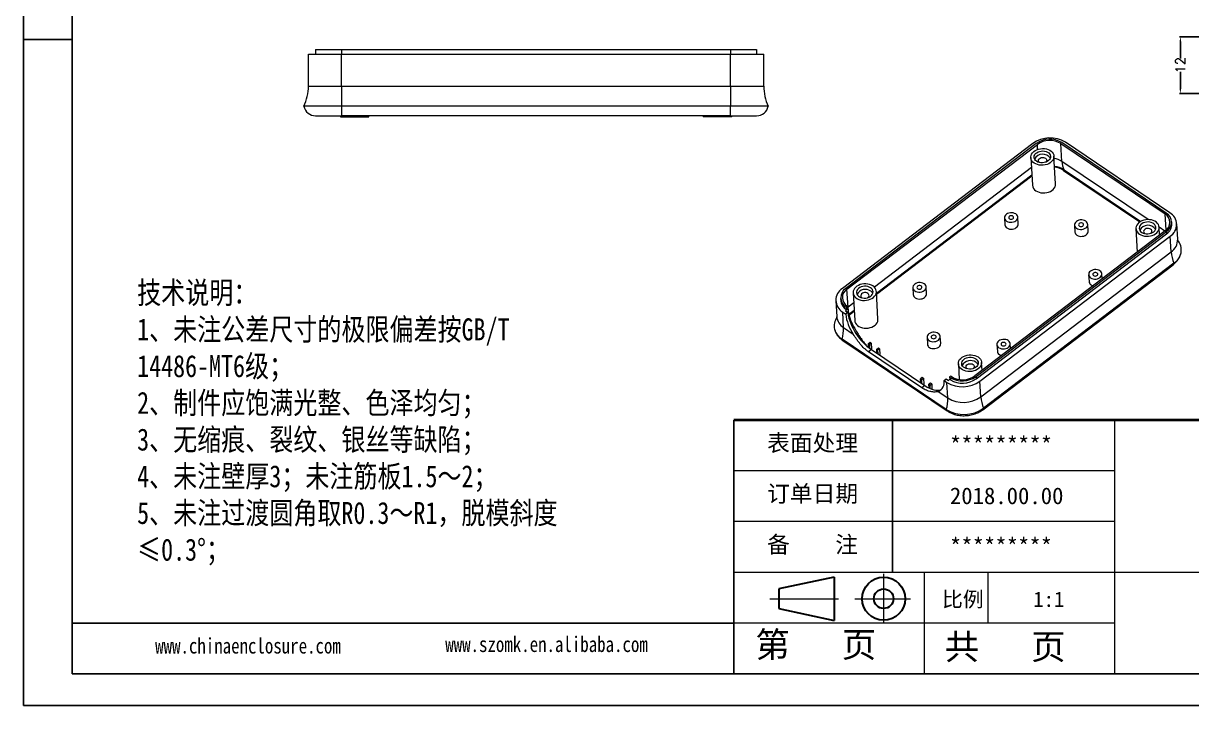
# Model space of a CAD drawing. Header units: inches. Extents: x 1309 to 2377, y 1126 to 1407.
# Drawn here: x 1308.7 to 1555, y 1125.7 to 1269.5 of the extents above; entities that cross this region are included whole.
import ezdxf

# ---------------------------------------------------------------- set-up
doc = ezdxf.new("R2010")
doc.units = ezdxf.units.IN
doc.header["$LTSCALE"] = 15
doc.linetypes.add('CENTER2', pattern=[28.575, 19.05, -3.175, 3.175, -3.175])
doc.layers.add('文字', color=81, linetype='Continuous')
for name, color, linetype, lineweight in [('粗实线', 7, 'Continuous', 30), ('细实线', 3, 'Continuous', 9), ('细点划线', 2, 'CENTER2', 9)]:
    doc.layers.add(name, color=color, linetype=linetype, lineweight=lineweight)
doc.styles.get("Standard").update_dxf_attribs({"font": 'txt', "bigfont": 'gbcbig.shx'})
doc.styles.add('宋体', font='', dxfattribs={"width": 0.8, "height": 3.5})
doc.styles.get('宋体').set_extended_font_data('SimSun')
doc.dimstyles.new('2.5', dxfattribs={"dimtxt": 2, "dimasz": 1, "dimexe": 0.18, "dimexo": 0.0625, "dimgap": 0.09, "dimtad": 0, "dimdsep": 46, "dimtxsty": 'Standard', "dimcen": 1, "dimclrd": 3, "dimclre": 3, "dimadec": 0, "dimazin": 2, "dimtfac": 1, "dimtofl": 0, "dimtmove": 0, "dimatfit": 3, "dimfxl": 0, "dimtolj": 1, "dimtzin": 0, "dimarcsym": 0})

# ---------------------------------------------------------------- blocks, each defined once
blk = doc.blocks.new('*D102')
at = {"color": 3, "lineweight": -2, "transparency": 16777216}
for p, q in [((1566.47, 1266.72), (1552.45, 1266.72)), ((1552.63, 1265.72), (1552.63, 1262.14)), ((1552.63, 1255.72), (1552.63, 1259.29)), ((1565.73, 1254.72), (1552.45, 1254.72))]:
    blk.add_line(p, q, dxfattribs=at)
at = {"color": 3, "transparency": 16777216}
for points in [[(1552.46, 1265.72), (1552.79, 1265.72), (1552.63, 1266.72)], [(1552.46, 1255.72), (1552.79, 1255.72), (1552.63, 1254.72)]]:
    blk.add_solid(points, dxfattribs=at)
at = {"layer": 'Defpoints', "color": 0, "transparency": 16777216}
for p in [(1552.63, 1266.72), (1566.53, 1266.72), (1565.8, 1254.72)]:
    blk.add_point(p, dxfattribs=at)
at = {"color": 0, "transparency": 16777216, "insert": (1552.63, 1260.72), "char_height": 2, "attachment_point": 5, "rotation": 90}
blk.add_mtext('\\A1;12', dxfattribs=at)

msp = doc.modelspace()

# ---------------------------------------------------------------- linework, layer by layer
for p, q in [((1308.68, 1406.578), (1308.68, 1125.657)), ((1318.961, 1399.889), (1318.961, 1132.345)), ((1318.961, 1266.117), (1308.68, 1266.117)), ((1308.68, 1255.713), (1308.68, 1125.657)), ((1458.505, 1132.345), (1458.505, 1185.854)), ((1491.948, 1153.749), (1491.948, 1185.854)), ((1458.505, 1143.047), (1318.961, 1143.047)), ((1318.961, 1132.345), (1699.295, 1132.345)), ((1308.68, 1125.657), (1705.984, 1125.657)), ((1308.68, 1125.657), (1492.617, 1125.657))]:
    msp.add_line(p, q)
at = {"color": 7, "linetype": 'Continuous', "lineweight": 15}
for p, q in [((1370.283, 1264.049), (1370.283, 1263.049)), ((1370.283, 1264.049), (1375.783, 1264.049)), ((1375.783, 1264.049), (1375.783, 1263.049)), ((1375.783, 1264.049), (1457.783, 1264.049)), ((1457.783, 1264.049), (1457.783, 1263.049)), ((1457.783, 1264.049), (1463.283, 1264.049)), ((1463.283, 1264.049), (1463.283, 1263.049)), ((1368.783, 1263.049), (1375.783, 1263.049)), ((1368.783, 1256.302), (1368.783, 1263.049)), ((1375.783, 1256.302), (1375.783, 1263.049)), ((1375.783, 1263.049), (1457.783, 1263.049)), ((1457.783, 1263.049), (1464.783, 1263.049)), ((1457.783, 1256.302), (1457.783, 1263.049)), ((1464.783, 1256.302), (1464.783, 1263.049)), ((1368.783, 1256.302), (1375.783, 1256.302)), ((1375.783, 1256.302), (1375.783, 1252.049)), ((1375.783, 1256.302), (1457.783, 1256.302)), ((1457.783, 1256.302), (1457.783, 1252.049)), ((1457.783, 1256.302), (1464.783, 1256.302)), ((1375.783, 1252.049), (1367.834, 1252.049)), ((1457.783, 1252.049), (1375.783, 1252.049)), ((1375.783, 1252.049), (1375.783, 1250.049)), ((1465.732, 1252.049), (1457.783, 1252.049)), ((1457.783, 1250.049), (1457.783, 1252.049)), ((1370.283, 1250.049), (1375.783, 1250.049)), ((1375.533, 1250.049), (1375.533, 1249.849)), ((1375.533, 1249.849), (1381.533, 1249.849)), ((1457.783, 1250.049), (1375.783, 1250.049)), ((1381.533, 1249.849), (1381.533, 1250.049)), ((1452.033, 1250.049), (1452.033, 1249.849)), ((1458.033, 1249.849), (1452.033, 1249.849)), ((1457.783, 1250.049), (1463.283, 1250.049)), ((1458.033, 1249.849), (1458.033, 1250.049)), ((1521.502, 1244.201), (1481.364, 1213.631)), ((1522.223, 1244.182), (1482.084, 1213.612)), ((1482.334, 1213.444), (1522.473, 1244.014)), ((1527.418, 1244.191), (1549.399, 1229.346)), ((1527.64, 1240.418), (1527.418, 1244.191)), ((1549.644, 1229.532), (1527.663, 1244.377)), ((1550.407, 1229.604), (1528.426, 1244.449)), ((1526.314, 1235.668), (1525.971, 1241.512)), ((1521.079, 1241.225), (1521.423, 1235.381)), ((1488.545, 1212.644), (1521.293, 1237.585)), ((1528.128, 1238.661), (1544.259, 1227.767)), ((1515.552, 1228.505), (1515.638, 1227.044)), ((1518.433, 1227.209), (1518.347, 1228.67)), ((1530.293, 1226.991), (1530.379, 1225.529)), ((1533.174, 1225.694), (1533.089, 1227.155)), ((1550.824, 1227.221), (1550.795, 1227.708)), ((1552.065, 1223.996), (1551.872, 1227.282)), ((1549.45, 1225.795), (1509.311, 1195.225)), ((1509.561, 1195.056), (1549.7, 1225.626)), ((1509.59, 1194.569), (1549.728, 1225.139)), ((1510.339, 1194.063), (1550.478, 1224.633)), ((1543.26, 1226.246), (1543.55, 1221.302)), ((1545.137, 1225.193), (1545.153, 1225.182)), ((1548.248, 1224.88), (1548.151, 1226.533)), ((1548.237, 1225.081), (1548.383, 1224.982)), ((1549.7, 1225.626), (1549.728, 1225.139)), ((1550.671, 1221.347), (1550.478, 1224.633)), ((1510.532, 1190.777), (1550.671, 1221.347)), ((1510.95, 1188.063), (1551.089, 1218.633)), ((1551.267, 1218.956), (1511.128, 1188.386)), ((1533.287, 1216.528), (1533.373, 1215.067)), ((1536.143, 1215.66), (1536.082, 1216.693)), ((1482.556, 1209.671), (1482.334, 1213.444)), ((1483.633, 1212.706), (1483.976, 1206.861)), ((1488.868, 1207.149), (1488.524, 1212.993)), ((1496.217, 1213.78), (1496.303, 1212.319)), ((1499.098, 1212.483), (1499.012, 1213.944)), ((1479.969, 1210.982), (1480.162, 1207.696)), ((1480.989, 1211.531), (1481.017, 1211.044)), ((1482.14, 1209.706), (1482.289, 1209.606)), ((1482.14, 1209.706), (1482.168, 1209.219)), ((1482.289, 1209.606), (1482.533, 1209.792)), ((1482.289, 1209.606), (1482.317, 1209.119)), ((1482.533, 1209.792), (1482.385, 1209.893)), ((1482.533, 1209.792), (1482.591, 1208.818)), ((1485.51, 1211.653), (1485.526, 1211.642)), ((1481.434, 1208.66), (1482.059, 1208.238)), ((1481.627, 1205.374), (1481.434, 1208.66)), ((1482.317, 1209.119), (1482.023, 1208.895)), ((1482.023, 1208.895), (1482.499, 1208.574)), ((1482.499, 1208.574), (1482.059, 1208.238)), ((1482.168, 1209.219), (1482.317, 1209.119)), ((1482.591, 1208.818), (1482.378, 1208.656)), ((1482.711, 1208.2), (1483.847, 1209.065)), ((1481.627, 1205.374), (1483.657, 1204.004)), ((1503.266, 1188.104), (1481.284, 1202.949)), ((1481.49, 1202.655), (1503.471, 1187.811)), ((1486.881, 1202.023), (1487.202, 1202.267)), ((1487.451, 1202.098), (1487.131, 1201.854)), ((1487.202, 1202.267), (1487.451, 1202.098)), ((1487.451, 1202.098), (1487.523, 1200.881)), ((1499.21, 1203.318), (1499.296, 1201.856)), ((1502.092, 1202.021), (1502.006, 1203.482)), ((1486.931, 1201.172), (1486.881, 1202.023)), ((1487.131, 1201.854), (1486.881, 1202.023)), ((1487.517, 1200.742), (1486.887, 1200.263)), ((1498.128, 1192.671), (1486.887, 1200.263)), ((1487.182, 1200.979), (1487.131, 1201.854)), ((1487.523, 1200.881), (1487.424, 1200.806)), ((1487.517, 1200.742), (1498.757, 1193.151)), ((1488.606, 1200.824), (1488.95, 1201.086)), ((1488.606, 1200.824), (1488.856, 1200.656)), ((1488.657, 1199.973), (1488.606, 1200.824)), ((1489.2, 1200.917), (1488.856, 1200.656)), ((1488.906, 1199.804), (1488.856, 1200.656)), ((1488.95, 1201.086), (1489.2, 1200.917)), ((1489.271, 1199.7), (1489.172, 1199.624)), ((1489.2, 1200.917), (1489.271, 1199.7)), ((1513.952, 1201.803), (1514.038, 1200.342)), ((1516.808, 1200.935), (1516.747, 1201.967)), ((1505.813, 1197.726), (1506.006, 1194.445)), ((1510.802, 1196.361), (1510.705, 1198.014)), ((1498.192, 1194.845), (1497.849, 1194.583)), ((1498.098, 1194.414), (1498.442, 1194.676)), ((1498.442, 1194.676), (1498.192, 1194.845)), ((1498.442, 1194.676), (1498.514, 1193.458)), ((1504.217, 1195.148), (1503.972, 1194.962)), ((1503.972, 1194.962), (1504.121, 1194.862)), ((1503.972, 1194.962), (1504.001, 1194.475)), ((1504.121, 1194.862), (1504.15, 1194.375)), ((1504.366, 1195.048), (1504.217, 1195.148)), ((1509.561, 1195.056), (1509.59, 1194.569)), ((1498.098, 1194.414), (1497.849, 1194.583)), ((1497.899, 1193.731), (1497.849, 1194.583)), ((1498.148, 1193.562), (1498.098, 1194.414)), ((1498.757, 1193.151), (1498.128, 1192.671)), ((1498.414, 1193.383), (1498.514, 1193.458)), ((1499.941, 1193.664), (1499.609, 1193.411)), ((1499.859, 1193.242), (1499.609, 1193.411)), ((1499.655, 1192.626), (1499.609, 1193.411)), ((1499.859, 1193.242), (1500.191, 1193.495)), ((1499.902, 1192.511), (1499.859, 1193.242)), ((1500.191, 1193.495), (1499.941, 1193.664)), ((1500.191, 1193.495), (1500.257, 1192.371)), ((1502.791, 1194.237), (1503.232, 1194.573)), ((1502.791, 1194.237), (1503.415, 1193.815)), ((1503.232, 1194.573), (1503.707, 1194.251)), ((1503.609, 1190.529), (1503.415, 1193.815)), ((1504.001, 1194.475), (1503.707, 1194.251)), ((1504.001, 1194.475), (1504.15, 1194.375)), ((1510.532, 1190.777), (1510.339, 1194.063)), ((1501.579, 1191.9), (1503.609, 1190.529))]:
    msp.add_line(p, q, dxfattribs=at)
at = {"color": 8, "linetype": 'Continuous', "lineweight": 15}
for p, q in [((1522.535, 1242.949), (1522.473, 1244.014)), ((1521.204, 1239.105), (1488.103, 1213.896)), ((1545.806, 1228.149), (1527.64, 1240.418)), ((1488.557, 1212.436), (1521.305, 1237.377)), ((1528.006, 1238.533), (1544.095, 1227.668)), ((1549.601, 1225.917), (1549.399, 1229.346)), ((1549.376, 1225.739), (1548.149, 1226.567)), ((1483.757, 1210.586), (1482.556, 1209.671)), ((1482.756, 1208.018), (1483.859, 1208.858))]:
    msp.add_line(p, q, dxfattribs=at)
at = {"color": 7, "linetype": 'Continuous', "lineweight": 15, "flags": 128}
for points in [[(1521.812, 1240.064), (1521.541, 1240.282), (1521.327, 1240.532), (1521.176, 1240.806), (1521.093, 1241.095), (1521.08, 1241.393), (1521.138, 1241.69), (1521.264, 1241.978), (1521.455, 1242.248), (1521.705, 1242.493), (1522.008, 1242.706), (1522.355, 1242.88), (1522.735, 1243.011), (1523.138, 1243.094), (1523.552, 1243.128), (1523.965, 1243.111), (1524.366, 1243.044), (1524.742, 1242.929), (1525.084, 1242.769), (1525.38, 1242.569), (1525.623, 1242.334), (1525.806, 1242.071), (1525.923, 1241.789), (1525.972, 1241.494), (1525.949, 1241.195), (1525.858, 1240.902), (1525.698, 1240.622), (1525.477, 1240.363), (1525.199, 1240.134), (1524.873, 1239.94), (1524.509, 1239.787), (1524.116, 1239.679), (1523.706, 1239.62), (1523.29, 1239.612), (1522.882, 1239.654), (1522.492, 1239.745), (1522.132, 1239.883), (1521.812, 1240.064)], [(1522.301, 1240.437), (1522.075, 1240.626), (1521.908, 1240.845), (1521.807, 1241.086), (1521.777, 1241.338), (1521.818, 1241.592), (1521.929, 1241.836), (1522.105, 1242.061), (1522.34, 1242.258), (1522.623, 1242.419), (1522.943, 1242.536), (1523.286, 1242.606), (1523.64, 1242.625), (1523.989, 1242.593), (1524.319, 1242.511), (1524.616, 1242.381), (1524.869, 1242.211), (1525.066, 1242.006), (1525.201, 1241.774), (1525.267, 1241.527), (1525.262, 1241.272), (1525.185, 1241.022), (1525.041, 1240.786), (1524.834, 1240.574), (1524.574, 1240.394), (1524.271, 1240.254), (1523.937, 1240.16), (1523.587, 1240.115), (1523.234, 1240.122), (1522.893, 1240.18), (1522.578, 1240.286), (1522.301, 1240.437)], [(1522.973, 1240.161), (1522.956, 1240.172), (1522.805, 1240.31), (1522.715, 1240.474), (1522.695, 1240.652), (1522.746, 1240.828), (1522.863, 1240.989), (1523.037, 1241.122), (1523.254, 1241.215), (1523.497, 1241.262), (1523.745, 1241.258), (1523.979, 1241.204), (1524.18, 1241.104), (1524.331, 1240.967), (1524.42, 1240.802), (1524.44, 1240.625), (1524.39, 1240.448), (1524.273, 1240.287), (1524.215, 1240.234)], [(1522.155, 1234.22), (1522.475, 1234.039), (1522.835, 1233.901), (1523.225, 1233.81), (1523.634, 1233.767), (1524.049, 1233.776), (1524.459, 1233.835), (1524.852, 1233.942), (1525.217, 1234.095), (1525.543, 1234.289), (1525.82, 1234.519), (1526.042, 1234.778), (1526.201, 1235.058), (1526.293, 1235.351), (1526.315, 1235.649), (1526.314, 1235.668)], [(1515.971, 1227.842), (1516.218, 1227.71), (1516.501, 1227.623), (1516.807, 1227.584), (1517.12, 1227.595), (1517.425, 1227.656), (1517.706, 1227.764), (1517.949, 1227.913), (1518.142, 1228.096), (1518.275, 1228.303), (1518.341, 1228.525), (1518.338, 1228.75), (1518.265, 1228.967), (1518.126, 1229.164), (1517.929, 1229.333), (1517.682, 1229.465), (1517.398, 1229.552), (1517.092, 1229.591), (1516.779, 1229.58), (1516.474, 1229.519), (1516.193, 1229.411), (1515.951, 1229.262), (1515.758, 1229.079), (1515.625, 1228.872), (1515.558, 1228.65), (1515.561, 1228.425), (1515.634, 1228.209), (1515.773, 1228.011), (1515.971, 1227.842)], [(1516.057, 1226.381), (1516.303, 1226.249), (1516.587, 1226.162), (1516.893, 1226.123), (1517.206, 1226.134), (1517.511, 1226.195), (1517.792, 1226.303), (1518.035, 1226.452), (1518.227, 1226.635), (1518.36, 1226.842), (1518.427, 1227.064), (1518.433, 1227.209)], [(1516.583, 1228.308), (1516.743, 1228.235), (1516.931, 1228.21), (1517.121, 1228.236), (1517.289, 1228.31), (1517.411, 1228.421), (1517.47, 1228.554), (1517.459, 1228.692), (1517.379, 1228.816), (1517.242, 1228.909), (1517.065, 1228.958), (1516.872, 1228.958), (1516.69, 1228.907), (1516.543, 1228.814), (1516.451, 1228.689), (1516.426, 1228.551), (1516.472, 1228.418), (1516.583, 1228.308)], [(1530.712, 1226.327), (1530.959, 1226.196), (1531.243, 1226.108), (1531.549, 1226.069), (1531.862, 1226.08), (1532.166, 1226.141), (1532.447, 1226.249), (1532.69, 1226.398), (1532.883, 1226.581), (1533.016, 1226.788), (1533.083, 1227.01), (1533.079, 1227.235), (1533.007, 1227.452), (1532.868, 1227.649), (1532.67, 1227.818), (1532.423, 1227.95), (1532.14, 1228.037), (1531.834, 1228.076), (1531.52, 1228.065), (1531.216, 1228.004), (1530.935, 1227.896), (1530.692, 1227.747), (1530.499, 1227.565), (1530.366, 1227.357), (1530.299, 1227.135), (1530.303, 1226.91), (1530.376, 1226.694), (1530.514, 1226.496), (1530.712, 1226.327)], [(1531.324, 1226.793), (1531.484, 1226.721), (1531.672, 1226.696), (1531.863, 1226.722), (1532.03, 1226.795), (1532.152, 1226.906), (1532.211, 1227.039), (1532.2, 1227.177), (1532.121, 1227.301), (1531.983, 1227.394), (1531.806, 1227.444), (1531.613, 1227.443), (1531.431, 1227.393), (1531.284, 1227.299), (1531.192, 1227.175), (1531.167, 1227.036), (1531.213, 1226.903), (1531.324, 1226.793)], [(1543.992, 1225.085), (1544.312, 1224.904), (1544.673, 1224.766), (1545.063, 1224.674), (1545.471, 1224.632), (1545.886, 1224.641), (1546.296, 1224.7), (1546.689, 1224.807), (1547.054, 1224.96), (1547.38, 1225.154), (1547.657, 1225.384), (1547.879, 1225.642), (1548.038, 1225.922), (1548.13, 1226.216), (1548.152, 1226.514), (1548.104, 1226.809), (1547.987, 1227.092), (1547.804, 1227.355), (1547.561, 1227.589), (1547.264, 1227.79), (1546.923, 1227.95), (1546.546, 1228.065), (1546.146, 1228.132), (1545.733, 1228.148), (1545.318, 1228.115), (1544.916, 1228.031), (1544.535, 1227.9), (1544.189, 1227.726), (1543.886, 1227.514), (1543.635, 1227.269), (1543.444, 1226.999), (1543.318, 1226.711), (1543.261, 1226.414), (1543.274, 1226.116), (1543.357, 1225.826), (1543.508, 1225.552), (1543.721, 1225.303), (1543.992, 1225.085)], [(1544.482, 1225.457), (1544.758, 1225.307), (1545.073, 1225.2), (1545.415, 1225.143), (1545.768, 1225.136), (1546.118, 1225.181), (1546.452, 1225.275), (1546.755, 1225.414), (1547.015, 1225.594), (1547.221, 1225.806), (1547.366, 1226.043), (1547.442, 1226.293), (1547.448, 1226.547), (1547.382, 1226.795), (1547.247, 1227.026), (1547.049, 1227.231), (1546.797, 1227.402), (1546.499, 1227.531), (1546.169, 1227.614), (1545.821, 1227.646), (1545.467, 1227.627), (1545.123, 1227.557), (1544.803, 1227.439), (1544.52, 1227.279), (1544.286, 1227.082), (1544.109, 1226.857), (1543.998, 1226.612), (1543.957, 1226.359), (1543.988, 1226.106), (1544.088, 1225.865), (1544.255, 1225.646), (1544.482, 1225.457)], [(1530.798, 1224.866), (1531.045, 1224.735), (1531.328, 1224.647), (1531.634, 1224.608), (1531.948, 1224.619), (1532.252, 1224.68), (1532.533, 1224.788), (1532.776, 1224.937), (1532.969, 1225.12), (1533.102, 1225.327), (1533.168, 1225.549), (1533.174, 1225.694)], [(1546.395, 1225.255), (1546.454, 1225.308), (1546.571, 1225.469), (1546.621, 1225.645), (1546.601, 1225.823), (1546.511, 1225.987), (1546.36, 1226.125), (1546.16, 1226.225), (1545.926, 1226.279), (1545.677, 1226.283), (1545.435, 1226.236), (1545.217, 1226.143), (1545.043, 1226.01), (1544.926, 1225.849), (1544.876, 1225.672), (1544.896, 1225.495), (1544.985, 1225.33), (1545.137, 1225.193), (1545.137, 1225.193)], [(1533.706, 1215.865), (1533.952, 1215.733), (1534.236, 1215.646), (1534.542, 1215.607), (1534.855, 1215.618), (1535.16, 1215.679), (1535.441, 1215.787), (1535.684, 1215.936), (1535.877, 1216.119), (1536.01, 1216.326), (1536.076, 1216.548), (1536.073, 1216.773), (1536, 1216.989), (1535.861, 1217.187), (1535.664, 1217.356), (1535.417, 1217.488), (1535.133, 1217.575), (1534.827, 1217.614), (1534.514, 1217.603), (1534.209, 1217.542), (1533.928, 1217.434), (1533.685, 1217.285), (1533.493, 1217.102), (1533.36, 1216.895), (1533.293, 1216.673), (1533.296, 1216.448), (1533.369, 1216.231), (1533.508, 1216.034), (1533.706, 1215.865)], [(1534.317, 1216.331), (1534.478, 1216.258), (1534.666, 1216.233), (1534.856, 1216.259), (1535.024, 1216.333), (1535.145, 1216.444), (1535.205, 1216.577), (1535.194, 1216.715), (1535.114, 1216.839), (1534.977, 1216.932), (1534.799, 1216.981), (1534.607, 1216.981), (1534.425, 1216.93), (1534.278, 1216.837), (1534.186, 1216.712), (1534.161, 1216.574), (1534.207, 1216.441), (1534.317, 1216.331)], [(1487.792, 1214.154), (1487.472, 1214.335), (1487.111, 1214.473), (1486.721, 1214.564), (1486.313, 1214.606), (1485.898, 1214.598), (1485.488, 1214.539), (1485.095, 1214.432), (1484.73, 1214.279), (1484.404, 1214.085), (1484.127, 1213.855), (1483.905, 1213.596), (1483.746, 1213.316), (1483.654, 1213.023), (1483.632, 1212.724), (1483.68, 1212.43), (1483.797, 1212.147), (1483.98, 1211.884), (1484.223, 1211.649), (1484.52, 1211.449), (1484.861, 1211.289), (1485.238, 1211.174), (1485.638, 1211.107), (1486.051, 1211.09), (1486.466, 1211.124), (1486.868, 1211.208), (1487.249, 1211.338), (1487.595, 1211.512), (1487.898, 1211.725), (1488.149, 1211.97), (1488.34, 1212.24), (1488.466, 1212.528), (1488.523, 1212.825), (1488.51, 1213.123), (1488.427, 1213.413), (1488.276, 1213.686), (1488.063, 1213.936), (1487.792, 1214.154)], [(1496.636, 1213.116), (1496.882, 1212.985), (1497.166, 1212.897), (1497.472, 1212.858), (1497.785, 1212.869), (1498.09, 1212.93), (1498.371, 1213.038), (1498.614, 1213.187), (1498.807, 1213.37), (1498.94, 1213.577), (1499.006, 1213.799), (1499.003, 1214.024), (1498.93, 1214.241), (1498.791, 1214.439), (1498.594, 1214.607), (1498.347, 1214.739), (1498.063, 1214.826), (1497.757, 1214.865), (1497.444, 1214.854), (1497.139, 1214.793), (1496.858, 1214.686), (1496.615, 1214.537), (1496.423, 1214.354), (1496.29, 1214.146), (1496.223, 1213.924), (1496.226, 1213.7), (1496.299, 1213.483), (1496.438, 1213.285), (1496.636, 1213.116)], [(1533.791, 1214.404), (1534.038, 1214.272), (1534.234, 1214.206)], [(1487.302, 1213.781), (1487.026, 1213.932), (1486.711, 1214.038), (1486.369, 1214.096), (1486.016, 1214.103), (1485.666, 1214.058), (1485.332, 1213.964), (1485.029, 1213.824), (1484.769, 1213.645), (1484.563, 1213.432), (1484.418, 1213.196), (1484.342, 1212.946), (1484.336, 1212.692), (1484.402, 1212.444), (1484.537, 1212.213), (1484.735, 1212.007), (1484.987, 1211.837), (1485.285, 1211.708), (1485.615, 1211.625), (1485.963, 1211.593), (1486.317, 1211.612), (1486.661, 1211.682), (1486.981, 1211.799), (1487.264, 1211.96), (1487.498, 1212.157), (1487.675, 1212.382), (1487.786, 1212.627), (1487.827, 1212.88), (1487.796, 1213.132), (1487.696, 1213.373), (1487.529, 1213.592), (1487.302, 1213.781)], [(1486.768, 1211.715), (1486.827, 1211.768), (1486.944, 1211.929), (1486.994, 1212.105), (1486.974, 1212.283), (1486.884, 1212.447), (1486.733, 1212.585), (1486.533, 1212.685), (1486.299, 1212.739), (1486.05, 1212.743), (1485.808, 1212.696), (1485.59, 1212.603), (1485.416, 1212.47), (1485.299, 1212.309), (1485.249, 1212.132), (1485.269, 1211.955), (1485.358, 1211.791), (1485.51, 1211.653), (1485.51, 1211.653)], [(1496.721, 1211.655), (1496.968, 1211.524), (1497.252, 1211.436), (1497.558, 1211.397), (1497.871, 1211.408), (1498.176, 1211.469), (1498.457, 1211.577), (1498.7, 1211.726), (1498.892, 1211.909), (1499.025, 1212.116), (1499.092, 1212.338), (1499.098, 1212.483)], [(1497.247, 1213.582), (1497.408, 1213.51), (1497.596, 1213.485), (1497.786, 1213.511), (1497.954, 1213.584), (1498.075, 1213.695), (1498.135, 1213.828), (1498.124, 1213.966), (1498.044, 1214.09), (1497.907, 1214.183), (1497.729, 1214.233), (1497.537, 1214.232), (1497.355, 1214.182), (1497.208, 1214.088), (1497.116, 1213.964), (1497.091, 1213.826), (1497.137, 1213.693), (1497.247, 1213.582)], [(1483.976, 1206.861), (1484.023, 1206.585), (1484.141, 1206.302), (1484.323, 1206.04), (1484.567, 1205.805), (1484.863, 1205.605), (1485.205, 1205.445), (1485.581, 1205.33), (1485.982, 1205.263), (1486.395, 1205.246), (1486.809, 1205.28), (1487.212, 1205.363), (1487.592, 1205.494), (1487.939, 1205.668), (1488.242, 1205.881), (1488.492, 1206.126), (1488.683, 1206.396), (1488.809, 1206.684), (1488.866, 1206.981), (1488.868, 1207.149)], [(1499.629, 1202.654), (1499.876, 1202.523), (1500.16, 1202.435), (1500.466, 1202.396), (1500.779, 1202.407), (1501.084, 1202.468), (1501.364, 1202.576), (1501.607, 1202.725), (1501.8, 1202.908), (1501.933, 1203.115), (1502, 1203.337), (1501.996, 1203.562), (1501.924, 1203.779), (1501.785, 1203.976), (1501.587, 1204.145), (1501.34, 1204.277), (1501.057, 1204.364), (1500.751, 1204.403), (1500.437, 1204.392), (1500.133, 1204.331), (1499.852, 1204.223), (1499.609, 1204.074), (1499.416, 1203.892), (1499.283, 1203.684), (1499.217, 1203.462), (1499.22, 1203.237), (1499.293, 1203.021), (1499.431, 1202.823), (1499.629, 1202.654)], [(1500.241, 1203.12), (1500.401, 1203.048), (1500.589, 1203.023), (1500.78, 1203.049), (1500.947, 1203.122), (1501.069, 1203.233), (1501.128, 1203.366), (1501.117, 1203.504), (1501.038, 1203.628), (1500.9, 1203.721), (1500.723, 1203.771), (1500.53, 1203.77), (1500.348, 1203.72), (1500.201, 1203.626), (1500.109, 1203.502), (1500.084, 1203.363), (1500.13, 1203.23), (1500.241, 1203.12)], [(1514.37, 1201.139), (1514.617, 1201.008), (1514.901, 1200.92), (1515.207, 1200.881), (1515.52, 1200.892), (1515.825, 1200.953), (1516.106, 1201.061), (1516.349, 1201.21), (1516.541, 1201.393), (1516.674, 1201.6), (1516.741, 1201.822), (1516.738, 1202.047), (1516.665, 1202.264), (1516.526, 1202.462), (1516.328, 1202.63), (1516.082, 1202.762), (1515.798, 1202.849), (1515.492, 1202.888), (1515.179, 1202.877), (1514.874, 1202.816), (1514.593, 1202.709), (1514.35, 1202.56), (1514.158, 1202.377), (1514.025, 1202.169), (1513.958, 1201.947), (1513.961, 1201.723), (1514.034, 1201.506), (1514.173, 1201.308), (1514.37, 1201.139)], [(1514.982, 1201.605), (1515.143, 1201.533), (1515.331, 1201.508), (1515.521, 1201.534), (1515.689, 1201.607), (1515.81, 1201.718), (1515.87, 1201.851), (1515.859, 1201.989), (1515.779, 1202.113), (1515.642, 1202.206), (1515.464, 1202.256), (1515.272, 1202.255), (1515.09, 1202.205), (1514.943, 1202.111), (1514.85, 1201.987), (1514.826, 1201.849), (1514.872, 1201.715), (1514.982, 1201.605)], [(1499.715, 1201.193), (1499.962, 1201.062), (1500.245, 1200.974), (1500.551, 1200.935), (1500.865, 1200.946), (1501.169, 1201.007), (1501.45, 1201.115), (1501.693, 1201.264), (1501.886, 1201.447), (1502.019, 1201.654), (1502.085, 1201.876), (1502.092, 1202.021)], [(1509.972, 1199.175), (1510.243, 1198.956), (1510.457, 1198.707), (1510.608, 1198.433), (1510.691, 1198.143), (1510.704, 1197.846), (1510.646, 1197.549), (1510.52, 1197.261), (1510.329, 1196.99), (1510.079, 1196.746), (1509.776, 1196.533), (1509.429, 1196.359), (1509.049, 1196.228), (1508.646, 1196.145), (1508.232, 1196.111), (1507.819, 1196.128), (1507.418, 1196.195), (1507.042, 1196.31), (1506.7, 1196.47), (1506.404, 1196.67), (1506.161, 1196.905), (1505.978, 1197.167), (1505.861, 1197.45), (1505.812, 1197.745), (1505.835, 1198.043), (1505.927, 1198.337), (1506.086, 1198.617), (1506.307, 1198.875), (1506.585, 1199.105), (1506.911, 1199.299), (1507.275, 1199.452), (1507.668, 1199.56), (1508.078, 1199.618), (1508.494, 1199.627), (1508.902, 1199.585), (1509.292, 1199.494), (1509.652, 1199.356), (1509.972, 1199.175)], [(1514.456, 1199.678), (1514.703, 1199.547), (1514.899, 1199.48)], [(1509.483, 1198.802), (1509.709, 1198.613), (1509.876, 1198.394), (1509.977, 1198.153), (1510.007, 1197.901), (1509.966, 1197.647), (1509.855, 1197.403), (1509.679, 1197.177), (1509.444, 1196.98), (1509.161, 1196.82), (1508.841, 1196.702), (1508.498, 1196.632), (1508.144, 1196.613), (1507.795, 1196.646), (1507.465, 1196.728), (1507.168, 1196.857), (1506.915, 1197.028), (1506.718, 1197.233), (1506.583, 1197.464), (1506.517, 1197.712), (1506.522, 1197.966), (1506.599, 1198.217), (1506.743, 1198.453), (1506.95, 1198.665), (1507.21, 1198.845), (1507.513, 1198.985), (1507.847, 1199.079), (1508.197, 1199.123), (1508.55, 1199.117), (1508.891, 1199.059), (1509.206, 1198.953), (1509.483, 1198.802)], [(1507.707, 1196.662), (1507.69, 1196.673), (1507.539, 1196.811), (1507.45, 1196.975), (1507.429, 1197.153), (1507.48, 1197.329), (1507.597, 1197.49), (1507.771, 1197.623), (1507.988, 1197.717), (1508.231, 1197.763), (1508.479, 1197.759), (1508.713, 1197.705), (1508.914, 1197.605), (1509.065, 1197.468), (1509.154, 1197.303), (1509.175, 1197.126), (1509.124, 1196.949), (1509.007, 1196.788), (1508.949, 1196.735)], [(1498.757, 1193.151), (1499.252, 1192.841), (1499.738, 1192.586), (1500.211, 1192.387), (1500.664, 1192.247), (1501.094, 1192.168), (1501.495, 1192.151), (1501.863, 1192.195), (1502.194, 1192.3), (1502.279, 1192.34)]]:
    msp.add_lwpolyline(points, dxfattribs=at)
at = {"color": 8, "linetype": 'Continuous', "lineweight": 15, "flags": 128}
msp.add_lwpolyline([(1482.565, 1209.254), (1482.565, 1209.415), (1482.556, 1209.671)], dxfattribs=at)
at = {"color": 7, "linetype": 'Continuous', "lineweight": 15}
for centre, radius, start, end in [((1358.783, 1256.302), 10, 334.83016, 0), ((1474.783, 1256.302), 10, 180, 205.16984), ((1370.283, 1252.549), 2.5, 191.53696, 270), ((1463.283, 1252.549), 2.5, 270, 348.46304), ((1525.151, 1239.112), 6.262, 58.46672, 125.63527), ((1525.09, 1240.184), 4.92, 58.46422, 125.63777), ((1525.078, 1240.389), 4.464, 58.39224, 125.70975), ((1523.607, 1239.97), 1.968, 35.0884, 151.63741), ((1525.639, 1234.814), 4.582, 57.08548, 84.26492), ((1531.457, 1240.532), 3.819, 181.72097, 209.34699), ((1527.635, 1239.009), 0.604, 307.9562, 324.7686), ((1522.95, 1235.533), 1.535, 185.69099, 238.80555), ((1548.342, 1227.555), 2.08, 302.18822, 59.438), ((1548.489, 1227.562), 2.284, 302.01678, 59.60944), ((1548.937, 1227.097), 2.906, 302.0108, 59.61543), ((1516.499, 1227.124), 0.865, 185.28307, 239.21347), ((1545.788, 1224.991), 1.968, 35.09492, 151.63089), ((1548.341, 1227.198), 2.483, 303.95903, 0.51477), ((1531.241, 1225.609), 0.865, 185.28307, 239.21347), ((1549.575, 1221.733), 3.252, 301.34356, 40.63511), ((1558.312, 1221.982), 7.668, 184.74519, 203.24335), ((1534.234, 1215.147), 0.865, 185.28307, 239.21347), ((1482.904, 1211.167), 2.906, 122.0108, 239.61543), ((1483.295, 1211.676), 2.284, 122.01678, 239.60944), ((1483.442, 1211.684), 2.08, 122.18822, 239.438), ((1486.183, 1211.421), 2.002, 54.51195, 151.17663), ((1486.692, 1212.029), 1.213, 27.14042, 57.39779), ((1497.164, 1212.398), 0.865, 185.28307, 239.21347), ((1483.403, 1211.274), 2.397, 185.50533, 238.99121), ((1482.833, 1205.744), 3.195, 145.55032, 241.00353), ((1491.319, 1209.314), 9.322, 186.6244, 214.72294), ((1494.105, 1210.486), 11.762, 189.35747, 235.93756), ((1492.906, 1210.659), 10.478, 190.11709, 211.35011), ((1474.562, 1205.137), 7.069, 341.97243, 1.92542), ((1500.158, 1201.936), 0.865, 185.28307, 239.21347), ((1514.899, 1200.421), 0.865, 185.28307, 239.21347), ((1508.375, 1196.39), 2.037, 55.61226, 150.07632), ((1508.872, 1197.049), 1.213, 27.14042, 57.39779), ((1506.694, 1199.055), 4.92, 238.46422, 305.63777), ((1506.706, 1198.85), 4.464, 238.39224, 305.70975), ((1500.771, 1193.802), 2.067, 293.02947, 12.15993), ((1506.691, 1199.153), 6.262, 238.46672, 305.63527), ((1506.723, 1198.568), 4.92, 238.46422, 305.63777), ((1496.543, 1190.292), 7.069, 341.97243, 1.92542), ((1506.884, 1195.867), 6.262, 238.46672, 305.63527), ((1518.174, 1191.412), 7.668, 184.74519, 203.24335), ((1506.985, 1194.151), 7.099, 238.39985, 305.70214)]:
    msp.add_arc(centre, radius, start, end, dxfattribs=at)
at = {"color": 8, "linetype": 'Continuous', "lineweight": 15}
for centre, radius, start, end in [((1525.495, 1237.117), 3.936, 56.98383, 82.63632), ((1525.636, 1234.881), 4.354, 57.01926, 83.80587), ((1548.954, 1223.943), 3.112, 303.48246, 0.99134), ((1550.783, 1219.012), 0.487, 308.94954, 353.30719), ((1483.239, 1208.014), 3.093, 185.90028, 238.59626), ((1481.789, 1203.084), 0.523, 194.93128, 234.99826), ((1503.771, 1188.239), 0.523, 194.93083, 235.0091), ((1510.645, 1188.442), 0.487, 308.6515, 353.32328)]:
    msp.add_arc(centre, radius, start, end, dxfattribs=at)
at = {"color": 7, "linetype": 'Continuous', "lineweight": 15}
for points, knots in [([(1552.121, 1223.748), (1552.121, 1223.748), (1552.126, 1223.74), (1552.109, 1223.771), (1552.087, 1223.845), (1552.065, 1223.938), (1552.067, 1223.989), (1552.067, 1223.995)], [0, 0, 0, 0, 0.0098225, 0.2800192, 0.5840224, 0.9440172, 1, 1, 1, 1]), ([(1551.089, 1218.633), (1551.176, 1218.702), (1551.408, 1218.885), (1551.748, 1219.217), (1552.092, 1219.632), (1552.379, 1220.076), (1552.598, 1220.541), (1552.728, 1220.892), (1552.765, 1221.088), (1552.771, 1221.12)], [0, 0, 0, 0, 0.1051439, 0.2814764, 0.4569252, 0.6300058, 0.8001777, 0.96726, 1, 1, 1, 1]), ([(1480.16, 1207.697), (1480.161, 1207.644), (1480.163, 1207.55), (1480.141, 1207.459), (1480.137, 1207.448), (1480.136, 1207.443)], [0, 0, 0, 0, 0.4178914, 0.7294246, 1, 1, 1, 1]), ([(1479.803, 1204.745), (1479.813, 1204.713), (1479.872, 1204.529), (1480.034, 1204.212), (1480.289, 1203.798), (1480.601, 1203.411), (1480.961, 1203.054), (1481.267, 1202.809), (1481.45, 1202.682), (1481.49, 1202.655)], [0, 0, 0, 0, 0.0374439, 0.215603, 0.3952339, 0.5770666, 0.7615919, 0.9489907, 1, 1, 1, 1]), ([(1483.957, 1205.207), (1484.069, 1205.016), (1484.355, 1204.525), (1484.846, 1203.715), (1485.462, 1202.799), (1486.071, 1201.993), (1486.509, 1201.556), (1486.689, 1201.375)], [0, 0, 0, 0, 0.1401574, 0.360824, 0.5864986, 0.8291705, 1, 1, 1, 1]), ([(1486.887, 1200.263), (1486.733, 1200.367), (1486.581, 1200.48), (1486.278, 1200.724), (1486.128, 1200.856), (1485.692, 1201.269), (1485.415, 1201.571), (1485.013, 1202.059), (1484.88, 1202.229), (1484.622, 1202.573), (1484.497, 1202.748), (1484.127, 1203.278), (1483.891, 1203.64), (1483.657, 1204.004)], [0, 0, 0, 0, 0.125, 0.125, 0.25, 0.25, 0.5, 0.5, 0.625, 0.625, 0.75, 0.75, 1, 1, 1, 1]), ([(1501.579, 1191.9), (1501.371, 1191.836), (1501.129, 1191.797), (1500.727, 1191.786), (1500.586, 1191.79), (1500.297, 1191.815), (1500.149, 1191.836), (1499.848, 1191.896), (1499.694, 1191.935), (1499.383, 1192.031), (1499.225, 1192.089), (1498.749, 1192.292), (1498.436, 1192.464), (1498.128, 1192.671)], [0, 0, 0, 0, 0.25, 0.25, 0.375, 0.375, 0.5, 0.5, 0.625, 0.625, 0.75, 0.75, 1, 1, 1, 1]), ([(1503.471, 1187.811), (1503.563, 1187.751), (1503.808, 1187.592), (1504.234, 1187.372), (1504.753, 1187.161), (1505.3, 1186.996), (1505.868, 1186.878), (1506.45, 1186.808), (1507.04, 1186.788), (1507.632, 1186.817), (1508.219, 1186.894), (1508.796, 1187.021), (1509.357, 1187.196), (1509.896, 1187.418), (1510.394, 1187.681), (1510.739, 1187.905), (1510.915, 1188.037), (1510.95, 1188.063)], [0, 0, 0, 0, 0.0434513, 0.1147964, 0.1864653, 0.2585634, 0.3309056, 0.403353, 0.4758693, 0.5484674, 0.6211884, 0.6940688, 0.7671547, 0.8404721, 0.9140025, 0.9825901, 1, 1, 1, 1])]:
    msp.add_open_spline(points, degree=3, knots=knots, dxfattribs=at)
at = {"layer": '粗实线', "color": 7, "lineweight": 40}
msp.add_line((1699.295, 1185.854), (1458.505, 1185.854), dxfattribs=at)
at = {"layer": '粗实线', "color": 7}
for p, q in [((1479.656, 1152.748), (1467.963, 1150.269)), ((1479.656, 1152.748), (1479.656, 1143.583)), ((1467.963, 1150.269), (1467.963, 1146.134)), ((1467.963, 1146.134), (1479.656, 1143.583))]:
    msp.add_line(p, q, dxfattribs=at)
for radius in [4.546, 2.068]:
    msp.add_circle((1490.063, 1148.201), radius, dxfattribs=at)
at = {"layer": '细实线', "color": 7}
for p, q in [((1538.768, 1185.854), (1538.768, 1132.345)), ((1538.768, 1175.152), (1458.505, 1175.152)), ((1538.768, 1164.451), (1458.505, 1164.451)), ((1699.295, 1153.749), (1458.505, 1153.749)), ((1498.637, 1153.749), (1498.637, 1132.345)), ((1512.014, 1153.749), (1512.014, 1143.047)), ((1538.768, 1143.047), (1458.505, 1143.047))]:
    msp.add_line(p, q, dxfattribs=at)
at = {"layer": '细点划线', "color": 7}
for p, q in [((1490.063, 1153.435), (1490.063, 1143.047)), ((1466.098, 1148.201), (1480.552, 1148.201)), ((1483.983, 1148.201), (1495.733, 1148.201))]:
    msp.add_line(p, q, dxfattribs=at)

# ---------------------------------------------------------------- texts
at = {"char_height": 3.51946, "width": 2000.2844, "attachment_point": 1}
for s, insert in [('{\\fSimHei|b0|i0|c134|p49;表面处理}', (1465.485, 1182.817)), ('{\\fSimHei|b0|i0|c134|p49;*********}', (1504.032, 1182.364)), ('{\\fSimHei|b0|i0|c134|p49;订单日期}', (1465.485, 1172.115)), ('{\\fSimHei|b0|i0|c134|p49;2018.00.00}', (1504.032, 1171.663)), ('{\\fSimHei|b0|i0|c134|p49;备    注}', (1465.485, 1161.413)), ('{\\fSimHei|b0|i0|c134|p49;*********}', (1504.032, 1160.961))]:
    msp.add_mtext(s, dxfattribs=dict(at, insert=insert))
at = {"layer": '文字', "color": 0, "attachment_point": 1, "style": '宋体'}
for s, insert, char_height, width in [('{\\H1.111x;技术说明：\\P1、未注公差尺寸的极限偏差按GB/T 14486-MT6级；\\P2、制件应饱满光整、色泽均匀；\\P3、无缩痕、裂纹、银丝等缺陷；\\P4、未注壁厚3；未注筋板1.5～2；\\P5、未注过渡圆角取R0.3～R1，脱模斜度≤0.3%%D；}', (1332.668, 1215.065), 4.18038, 94.16051), ('www.chinaenclosure.com', (1336.469, 1139.915), 3.26998, 57.45049), ('www.szomk.en.alibaba.com', (1397.632, 1140.239), 3.26998, 57.45049)]:
    msp.add_mtext(s, dxfattribs=dict(at, insert=insert, char_height=char_height, width=width))
at = {"layer": '细实线', "color": 7, "attachment_point": 1}
for s, insert, char_height, width in [('{\\fSimSun|b0|i0|c134|p54;比例}', (1502.382, 1149.696), 3.21053, 14.09323), ('{\\fSimSun|b0|i0|c134|p54;1:1}', (1521.612, 1149.696), 3.21053, 14.09323), ('{\\fSimSun|b0|i0|c134|p54;第   页}', (1463.008, 1141.208), 5.35088, 40.13162), ('{\\fSimSun|b0|i0|c134|p54; 共   页}', (1499.292, 1140.753), 5.35088, 40.13162)]:
    msp.add_mtext(s, dxfattribs=dict(at, insert=insert, char_height=char_height, width=width))

# ---------------------------------------------------------------- dimensions: what is measured, and where the dimension line sits
dim = msp.add_linear_dim(base=(1552.626, 1266.717), p1=(1565.796, 1254.717), p2=(1566.532, 1266.717), angle=90, dimstyle='2.5')
dim.commit()
dim.dimension.update_dxf_attribs({"geometry": '*D102', "text_midpoint": (1552.626, 1260.717)})

doc.saveas('drawing.dxf')
